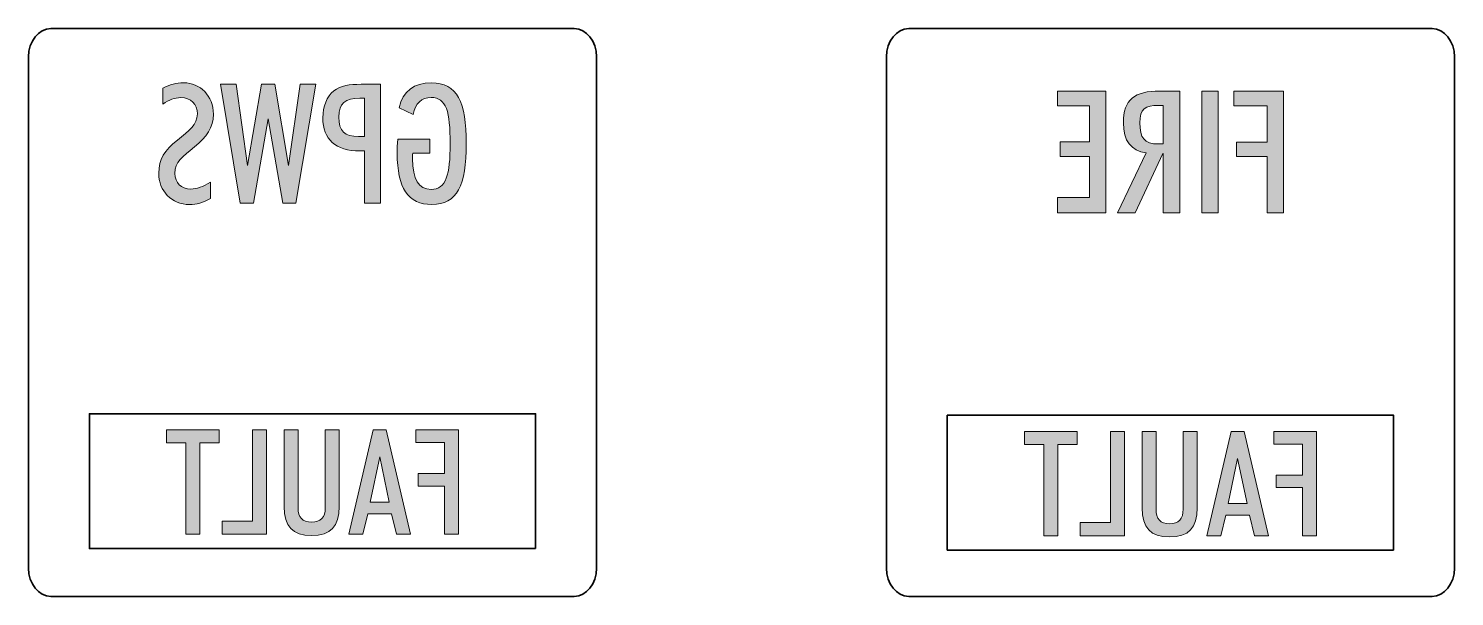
# Model space of a CAD drawing. Header units: millimetres. Extents: x 4 to 202, y 10 to 290.
# Drawn here: x 75.15 to 110.3, y 52.48 to 66.48 of the extents above; entities that cross this region are included whole.
import ezdxf

# ---------------------------------------------------------------- set-up
doc = ezdxf.new("R2010")
doc.units = ezdxf.units.MM
doc.header["$MEASUREMENT"] = 0
doc.layers.add('Layer 1', color=7, linetype='Continuous', lineweight=0)

# ---------------------------------------------------------------- blocks, each defined once
blk = doc.blocks.new('Block_69')
at = {"layer": 'Layer 1', "true_color": 0x1d1e1b, "transparency": 33554687}
h = blk.add_hatch(color=250, dxfattribs=at)
h.dxf.hatch_style = 2
edge = h.paths.add_edge_path()
edge.add_spline(control_points=[(101.712, 64.94), (101.712, 64.94), (100.513, 64.94), (100.513, 64.94), (100.513, 64.94), (100.513, 64.579), (100.513, 64.579), (100.513, 64.579), (101.308, 64.579), (101.308, 64.579), (101.308, 64.579), (101.308, 63.686), (101.308, 63.686), (101.308, 63.686), (100.58, 63.686), (100.58, 63.686), (100.58, 63.686), (100.58, 63.329), (100.58, 63.329), (100.58, 63.329), (101.308, 63.329), (101.308, 63.329), (101.308, 63.329), (101.308, 62.315), (101.308, 62.315), (101.308, 62.315), (100.513, 62.315), (100.513, 62.315), (100.513, 62.315), (100.513, 61.94), (100.513, 61.94), (100.513, 61.94), (101.712, 61.94), (101.712, 61.94), (101.712, 61.94), (101.712, 64.94), (101.712, 64.94)], knot_values=[0, 0, 0, 0, 1, 1, 1, 2, 2, 2, 3, 3, 3, 4, 4, 4, 5, 5, 5, 6, 6, 6, 7, 7, 7, 8, 8, 8, 9, 9, 9, 10, 10, 10, 11, 11, 11, 12, 12, 12, 12], degree=3, periodic=0)
h = blk.add_hatch(color=250, dxfattribs=at)
h.dxf.hatch_style = 2
edge = h.paths.add_edge_path()
edge.add_spline(control_points=[(102.999, 63.636), (102.649, 63.636), (102.549, 63.792), (102.549, 64.158), (102.549, 64.499), (102.675, 64.587), (103.011, 64.587), (103.011, 64.587), (103.125, 64.587), (103.125, 64.587), (103.125, 64.587), (103.125, 63.636), (103.125, 63.636), (103.125, 63.636), (102.999, 63.636), (102.999, 63.636)], knot_values=[0, 0, 0, 0, 1, 1, 1, 2, 2, 2, 3, 3, 3, 4, 4, 4, 5, 5, 5, 5], degree=3, periodic=0)
edge = h.paths.add_edge_path()
edge.add_spline(control_points=[(103.125, 61.94), (103.125, 61.94), (103.529, 61.94), (103.529, 61.94), (103.529, 61.94), (103.529, 64.94), (103.529, 64.94), (103.529, 64.94), (103.041, 64.94), (103.041, 64.94), (102.414, 64.94), (102.14, 64.738), (102.14, 64.158), (102.14, 63.712), (102.33, 63.464), (102.704, 63.417), (102.704, 63.417), (101.993, 61.94), (101.993, 61.94), (101.993, 61.94), (102.427, 61.94), (102.427, 61.94), (102.427, 61.94), (103.112, 63.405), (103.112, 63.405), (103.112, 63.405), (103.125, 63.405), (103.125, 63.405), (103.125, 63.405), (103.125, 61.94), (103.125, 61.94)], knot_values=[0, 0, 0, 0, 1, 1, 1, 2, 2, 2, 3, 3, 3, 4, 4, 4, 5, 5, 5, 6, 6, 6, 7, 7, 7, 8, 8, 8, 9, 9, 9, 10, 10, 10, 10], degree=3, periodic=0)
h = blk.add_hatch(color=250, dxfattribs=at)
h.dxf.hatch_style = 2
edge = h.paths.add_edge_path()
edge.add_spline(control_points=[(104.475, 64.94), (104.475, 64.94), (104.071, 64.94), (104.071, 64.94), (104.071, 64.94), (104.071, 61.94), (104.071, 61.94), (104.071, 61.94), (104.475, 61.94), (104.475, 61.94), (104.475, 61.94), (104.475, 64.94), (104.475, 64.94)], knot_values=[0, 0, 0, 0, 1, 1, 1, 2, 2, 2, 3, 3, 3, 4, 4, 4, 4], degree=3, periodic=0)
h = blk.add_hatch(color=250, dxfattribs=at)
h.dxf.hatch_style = 2
edge = h.paths.add_edge_path()
edge.add_spline(control_points=[(106.09, 64.94), (106.09, 64.94), (104.861, 64.94), (104.861, 64.94), (104.861, 64.94), (104.861, 64.579), (104.861, 64.579), (104.861, 64.579), (105.686, 64.579), (105.686, 64.579), (105.686, 64.579), (105.686, 63.682), (105.686, 63.682), (105.686, 63.682), (104.929, 63.682), (104.929, 63.682), (104.929, 63.682), (104.929, 63.325), (104.929, 63.325), (104.929, 63.325), (105.686, 63.325), (105.686, 63.325), (105.686, 63.325), (105.686, 61.94), (105.686, 61.94), (105.686, 61.94), (106.09, 61.94), (106.09, 61.94), (106.09, 61.94), (106.09, 64.94), (106.09, 64.94)], knot_values=[0, 0, 0, 0, 1, 1, 1, 2, 2, 2, 3, 3, 3, 4, 4, 4, 5, 5, 5, 6, 6, 6, 7, 7, 7, 8, 8, 8, 9, 9, 9, 10, 10, 10, 10], degree=3, periodic=0)
at = {"layer": 'Layer 1'}
for points, knots in [([(101.712, 64.94), (101.712, 64.94), (100.513, 64.94), (100.513, 64.94), (100.513, 64.94), (100.513, 64.579), (100.513, 64.579), (100.513, 64.579), (101.308, 64.579), (101.308, 64.579), (101.308, 64.579), (101.308, 63.686), (101.308, 63.686), (101.308, 63.686), (100.58, 63.686), (100.58, 63.686), (100.58, 63.686), (100.58, 63.329), (100.58, 63.329), (100.58, 63.329), (101.308, 63.329), (101.308, 63.329), (101.308, 63.329), (101.308, 62.315), (101.308, 62.315), (101.308, 62.315), (100.513, 62.315), (100.513, 62.315), (100.513, 62.315), (100.513, 61.94), (100.513, 61.94), (100.513, 61.94), (101.712, 61.94), (101.712, 61.94), (101.712, 61.94), (101.712, 64.94), (101.712, 64.94)], [0, 0, 0, 0, 1, 1, 1, 2, 2, 2, 3, 3, 3, 4, 4, 4, 5, 5, 5, 6, 6, 6, 7, 7, 7, 8, 8, 8, 9, 9, 9, 10, 10, 10, 11, 11, 11, 12, 12, 12, 12]), ([(103.125, 61.94), (103.125, 61.94), (103.529, 61.94), (103.529, 61.94), (103.529, 61.94), (103.529, 64.94), (103.529, 64.94), (103.529, 64.94), (103.041, 64.94), (103.041, 64.94), (102.414, 64.94), (102.14, 64.738), (102.14, 64.158), (102.14, 63.712), (102.33, 63.464), (102.704, 63.417), (102.704, 63.417), (101.993, 61.94), (101.993, 61.94), (101.993, 61.94), (102.427, 61.94), (102.427, 61.94), (102.427, 61.94), (103.112, 63.405), (103.112, 63.405), (103.112, 63.405), (103.125, 63.405), (103.125, 63.405), (103.125, 63.405), (103.125, 61.94), (103.125, 61.94)], [0, 0, 0, 0, 1, 1, 1, 2, 2, 2, 3, 3, 3, 4, 4, 4, 5, 5, 5, 6, 6, 6, 7, 7, 7, 8, 8, 8, 9, 9, 9, 10, 10, 10, 10]), ([(104.475, 64.94), (104.475, 64.94), (104.071, 64.94), (104.071, 64.94), (104.071, 64.94), (104.071, 61.94), (104.071, 61.94), (104.071, 61.94), (104.475, 61.94), (104.475, 61.94), (104.475, 61.94), (104.475, 64.94), (104.475, 64.94)], [0, 0, 0, 0, 1, 1, 1, 2, 2, 2, 3, 3, 3, 4, 4, 4, 4]), ([(106.09, 64.94), (106.09, 64.94), (104.861, 64.94), (104.861, 64.94), (104.861, 64.94), (104.861, 64.579), (104.861, 64.579), (104.861, 64.579), (105.686, 64.579), (105.686, 64.579), (105.686, 64.579), (105.686, 63.682), (105.686, 63.682), (105.686, 63.682), (104.929, 63.682), (104.929, 63.682), (104.929, 63.682), (104.929, 63.325), (104.929, 63.325), (104.929, 63.325), (105.686, 63.325), (105.686, 63.325), (105.686, 63.325), (105.686, 61.94), (105.686, 61.94), (105.686, 61.94), (106.09, 61.94), (106.09, 61.94), (106.09, 61.94), (106.09, 64.94), (106.09, 64.94)], [0, 0, 0, 0, 1, 1, 1, 2, 2, 2, 3, 3, 3, 4, 4, 4, 5, 5, 5, 6, 6, 6, 7, 7, 7, 8, 8, 8, 9, 9, 9, 10, 10, 10, 10]), ([(102.999, 63.636), (102.649, 63.636), (102.549, 63.792), (102.549, 64.158), (102.549, 64.499), (102.675, 64.587), (103.011, 64.587), (103.011, 64.587), (103.125, 64.587), (103.125, 64.587), (103.125, 64.587), (103.125, 63.636), (103.125, 63.636), (103.125, 63.636), (102.999, 63.636), (102.999, 63.636)], [0, 0, 0, 0, 1, 1, 1, 2, 2, 2, 3, 3, 3, 4, 4, 4, 5, 5, 5, 5])]:
    blk.add_open_spline(points, degree=3, knots=knots, dxfattribs=at)
blk = doc.blocks.new('Block_70')
at = {"layer": 'Layer 1', "true_color": 0x1d1e1b, "transparency": 33554687}
h = blk.add_hatch(color=250, dxfattribs=at)
h.dxf.hatch_style = 2
edge = h.paths.add_edge_path()
edge.add_spline(control_points=[(79.156, 62.526), (78.914, 62.526), (78.762, 62.678), (78.762, 62.912), (78.762, 63.195), (78.955, 63.326), (79.242, 63.564), (79.546, 63.815), (79.71, 64.032), (79.71, 64.373), (79.71, 64.824), (79.386, 65.144), (78.979, 65.144), (78.799, 65.144), (78.635, 65.103), (78.466, 65.013), (78.466, 65.013), (78.466, 64.619), (78.466, 64.619), (78.618, 64.726), (78.762, 64.779), (78.905, 64.779), (79.156, 64.779), (79.316, 64.619), (79.316, 64.377), (79.316, 64.106), (79.115, 63.966), (78.823, 63.733), (78.507, 63.478), (78.364, 63.256), (78.364, 62.916), (78.364, 62.477), (78.672, 62.144), (79.127, 62.144), (79.291, 62.144), (79.46, 62.193), (79.636, 62.292), (79.636, 62.292), (79.636, 62.694), (79.636, 62.694), (79.455, 62.583), (79.299, 62.526), (79.156, 62.526)], knot_values=[0, 0, 0, 0, 1, 1, 1, 2, 2, 2, 3, 3, 3, 4, 4, 4, 5, 5, 5, 6, 6, 6, 7, 7, 7, 8, 8, 8, 9, 9, 9, 10, 10, 10, 11, 11, 11, 12, 12, 12, 13, 13, 13, 14, 14, 14, 14], degree=3, periodic=0)
h = blk.add_hatch(color=250, dxfattribs=at)
h.dxf.hatch_style = 2
edge = h.paths.add_edge_path()
edge.add_spline(control_points=[(82.237, 65.107), (82.237, 65.107), (81.847, 65.107), (81.847, 65.107), (81.847, 65.107), (81.564, 63.105), (81.564, 63.105), (81.564, 63.105), (81.223, 65.107), (81.223, 65.107), (81.223, 65.107), (80.899, 65.107), (80.899, 65.107), (80.899, 65.107), (80.554, 63.105), (80.554, 63.105), (80.554, 63.105), (80.275, 65.107), (80.275, 65.107), (80.275, 65.107), (79.885, 65.107), (79.885, 65.107), (79.885, 65.107), (80.373, 62.181), (80.373, 62.181), (80.373, 62.181), (80.698, 62.181), (80.698, 62.181), (80.698, 62.181), (81.059, 64.258), (81.059, 64.258), (81.059, 64.258), (81.424, 62.181), (81.424, 62.181), (81.424, 62.181), (81.744, 62.181), (81.744, 62.181), (81.744, 62.181), (82.237, 65.107), (82.237, 65.107)], knot_values=[0, 0, 0, 0, 1, 1, 1, 2, 2, 2, 3, 3, 3, 4, 4, 4, 5, 5, 5, 6, 6, 6, 7, 7, 7, 8, 8, 8, 9, 9, 9, 10, 10, 10, 11, 11, 11, 12, 12, 12, 13, 13, 13, 13], degree=3, periodic=0)
h = blk.add_hatch(color=250, dxfattribs=at)
h.dxf.hatch_style = 2
edge = h.paths.add_edge_path()
edge.add_spline(control_points=[(83.29, 63.823), (82.946, 63.823), (82.802, 63.95), (82.802, 64.299), (82.802, 64.64), (82.962, 64.763), (83.319, 64.763), (83.319, 64.763), (83.438, 64.763), (83.438, 64.763), (83.438, 64.763), (83.438, 63.823), (83.438, 63.823), (83.438, 63.823), (83.29, 63.823), (83.29, 63.823)], knot_values=[0, 0, 0, 0, 1, 1, 1, 2, 2, 2, 3, 3, 3, 4, 4, 4, 5, 5, 5, 5], degree=3, periodic=0)
edge = h.paths.add_edge_path()
edge.add_spline(control_points=[(83.832, 65.107), (83.832, 65.107), (83.352, 65.107), (83.352, 65.107), (83.065, 65.107), (82.851, 65.083), (82.679, 64.943), (82.506, 64.804), (82.408, 64.566), (82.408, 64.282), (82.408, 63.753), (82.72, 63.466), (83.323, 63.466), (83.36, 63.466), (83.401, 63.466), (83.438, 63.47), (83.438, 63.47), (83.438, 62.181), (83.438, 62.181), (83.438, 62.181), (83.832, 62.181), (83.832, 62.181), (83.832, 62.181), (83.832, 65.107), (83.832, 65.107)], knot_values=[0, 0, 0, 0, 1, 1, 1, 2, 2, 2, 3, 3, 3, 4, 4, 4, 5, 5, 5, 6, 6, 6, 7, 7, 7, 8, 8, 8, 8], degree=3, periodic=0)
h = blk.add_hatch(color=250, dxfattribs=at)
h.dxf.hatch_style = 2
edge = h.paths.add_edge_path()
edge.add_spline(control_points=[(84.241, 63.404), (84.241, 62.555), (84.508, 62.144), (85.095, 62.144), (85.719, 62.144), (85.945, 62.62), (85.945, 63.642), (85.945, 64.672), (85.723, 65.144), (85.083, 65.144), (84.648, 65.144), (84.385, 64.939), (84.286, 64.529), (84.286, 64.529), (84.635, 64.36), (84.635, 64.36), (84.693, 64.644), (84.837, 64.783), (85.079, 64.783), (85.452, 64.783), (85.547, 64.426), (85.547, 63.65), (85.547, 62.871), (85.448, 62.518), (85.079, 62.518), (84.771, 62.518), (84.619, 62.772), (84.619, 63.269), (84.619, 63.314), (84.619, 63.359), (84.623, 63.408), (84.623, 63.408), (85.042, 63.408), (85.042, 63.408), (85.042, 63.408), (85.042, 63.753), (85.042, 63.753), (85.042, 63.753), (84.254, 63.753), (84.254, 63.753), (84.246, 63.63), (84.241, 63.511), (84.241, 63.404)], knot_values=[0, 0, 0, 0, 1, 1, 1, 2, 2, 2, 3, 3, 3, 4, 4, 4, 5, 5, 5, 6, 6, 6, 7, 7, 7, 8, 8, 8, 9, 9, 9, 10, 10, 10, 11, 11, 11, 12, 12, 12, 13, 13, 13, 14, 14, 14, 14], degree=3, periodic=0)
at = {"layer": 'Layer 1'}
for points, knots in [([(79.156, 62.526), (78.914, 62.526), (78.762, 62.678), (78.762, 62.912), (78.762, 63.195), (78.955, 63.326), (79.242, 63.564), (79.546, 63.815), (79.71, 64.032), (79.71, 64.373), (79.71, 64.824), (79.386, 65.144), (78.979, 65.144), (78.799, 65.144), (78.635, 65.103), (78.466, 65.013), (78.466, 65.013), (78.466, 64.619), (78.466, 64.619), (78.618, 64.726), (78.762, 64.779), (78.905, 64.779), (79.156, 64.779), (79.316, 64.619), (79.316, 64.377), (79.316, 64.106), (79.115, 63.966), (78.823, 63.733), (78.507, 63.478), (78.364, 63.256), (78.364, 62.916), (78.364, 62.477), (78.672, 62.144), (79.127, 62.144), (79.291, 62.144), (79.46, 62.193), (79.636, 62.292), (79.636, 62.292), (79.636, 62.694), (79.636, 62.694), (79.455, 62.583), (79.299, 62.526), (79.156, 62.526)], [0, 0, 0, 0, 1, 1, 1, 2, 2, 2, 3, 3, 3, 4, 4, 4, 5, 5, 5, 6, 6, 6, 7, 7, 7, 8, 8, 8, 9, 9, 9, 10, 10, 10, 11, 11, 11, 12, 12, 12, 13, 13, 13, 14, 14, 14, 14]), ([(82.237, 65.107), (82.237, 65.107), (81.847, 65.107), (81.847, 65.107), (81.847, 65.107), (81.564, 63.105), (81.564, 63.105), (81.564, 63.105), (81.223, 65.107), (81.223, 65.107), (81.223, 65.107), (80.899, 65.107), (80.899, 65.107), (80.899, 65.107), (80.554, 63.105), (80.554, 63.105), (80.554, 63.105), (80.275, 65.107), (80.275, 65.107), (80.275, 65.107), (79.885, 65.107), (79.885, 65.107), (79.885, 65.107), (80.373, 62.181), (80.373, 62.181), (80.373, 62.181), (80.698, 62.181), (80.698, 62.181), (80.698, 62.181), (81.059, 64.258), (81.059, 64.258), (81.059, 64.258), (81.424, 62.181), (81.424, 62.181), (81.424, 62.181), (81.744, 62.181), (81.744, 62.181), (81.744, 62.181), (82.237, 65.107), (82.237, 65.107)], [0, 0, 0, 0, 1, 1, 1, 2, 2, 2, 3, 3, 3, 4, 4, 4, 5, 5, 5, 6, 6, 6, 7, 7, 7, 8, 8, 8, 9, 9, 9, 10, 10, 10, 11, 11, 11, 12, 12, 12, 13, 13, 13, 13]), ([(83.832, 65.107), (83.832, 65.107), (83.352, 65.107), (83.352, 65.107), (83.065, 65.107), (82.851, 65.083), (82.679, 64.943), (82.506, 64.804), (82.408, 64.566), (82.408, 64.282), (82.408, 63.753), (82.72, 63.466), (83.323, 63.466), (83.36, 63.466), (83.401, 63.466), (83.438, 63.47), (83.438, 63.47), (83.438, 62.181), (83.438, 62.181), (83.438, 62.181), (83.832, 62.181), (83.832, 62.181), (83.832, 62.181), (83.832, 65.107), (83.832, 65.107)], [0, 0, 0, 0, 1, 1, 1, 2, 2, 2, 3, 3, 3, 4, 4, 4, 5, 5, 5, 6, 6, 6, 7, 7, 7, 8, 8, 8, 8]), ([(84.241, 63.404), (84.241, 62.555), (84.508, 62.144), (85.095, 62.144), (85.719, 62.144), (85.945, 62.62), (85.945, 63.642), (85.945, 64.672), (85.723, 65.144), (85.083, 65.144), (84.648, 65.144), (84.385, 64.939), (84.286, 64.529), (84.286, 64.529), (84.635, 64.36), (84.635, 64.36), (84.693, 64.644), (84.837, 64.783), (85.079, 64.783), (85.452, 64.783), (85.547, 64.426), (85.547, 63.65), (85.547, 62.871), (85.448, 62.518), (85.079, 62.518), (84.771, 62.518), (84.619, 62.772), (84.619, 63.269), (84.619, 63.314), (84.619, 63.359), (84.623, 63.408), (84.623, 63.408), (85.042, 63.408), (85.042, 63.408), (85.042, 63.408), (85.042, 63.753), (85.042, 63.753), (85.042, 63.753), (84.254, 63.753), (84.254, 63.753), (84.246, 63.63), (84.241, 63.511), (84.241, 63.404)], [0, 0, 0, 0, 1, 1, 1, 2, 2, 2, 3, 3, 3, 4, 4, 4, 5, 5, 5, 6, 6, 6, 7, 7, 7, 8, 8, 8, 9, 9, 9, 10, 10, 10, 11, 11, 11, 12, 12, 12, 13, 13, 13, 14, 14, 14, 14]), ([(83.29, 63.823), (82.946, 63.823), (82.802, 63.95), (82.802, 64.299), (82.802, 64.64), (82.962, 64.763), (83.319, 64.763), (83.319, 64.763), (83.438, 64.763), (83.438, 64.763), (83.438, 64.763), (83.438, 63.823), (83.438, 63.823), (83.438, 63.823), (83.29, 63.823), (83.29, 63.823)], [0, 0, 0, 0, 1, 1, 1, 2, 2, 2, 3, 3, 3, 4, 4, 4, 5, 5, 5, 5])]:
    blk.add_open_spline(points, degree=3, knots=knots, dxfattribs=at)
blk = doc.blocks.new('Block_76')
at = {"layer": 'Layer 1', "true_color": 0x1d1e1b, "transparency": 33554687}
h = blk.add_hatch(color=250, dxfattribs=at)
h.dxf.hatch_style = 2
edge = h.paths.add_edge_path()
edge.add_spline(control_points=[(79.379, 56.266), (79.379, 56.266), (79.855, 56.266), (79.855, 56.266), (79.855, 56.266), (79.855, 56.586), (79.855, 56.586), (79.855, 56.586), (78.555, 56.586), (78.555, 56.586), (78.555, 56.586), (78.555, 56.266), (78.555, 56.266), (78.555, 56.266), (79.03, 56.266), (79.03, 56.266), (79.03, 56.266), (79.03, 54.019), (79.03, 54.019), (79.03, 54.019), (79.379, 54.019), (79.379, 54.019), (79.379, 54.019), (79.379, 56.266), (79.379, 56.266)], knot_values=[0, 0, 0, 0, 1, 1, 1, 2, 2, 2, 3, 3, 3, 4, 4, 4, 5, 5, 5, 6, 6, 6, 7, 7, 7, 8, 8, 8, 8], degree=3, periodic=0)
h = blk.add_hatch(color=250, dxfattribs=at)
h.dxf.hatch_style = 2
edge = h.paths.add_edge_path()
edge.add_spline(control_points=[(81.017, 56.586), (81.017, 56.586), (80.671, 56.586), (80.671, 56.586), (80.671, 56.586), (80.671, 54.339), (80.671, 54.339), (80.671, 54.339), (79.93, 54.339), (79.93, 54.339), (79.93, 54.339), (79.93, 54.019), (79.93, 54.019), (79.93, 54.019), (81.017, 54.019), (81.017, 54.019), (81.017, 54.019), (81.017, 56.586), (81.017, 56.586)], knot_values=[0, 0, 0, 0, 1, 1, 1, 2, 2, 2, 3, 3, 3, 4, 4, 4, 5, 5, 5, 6, 6, 6, 6], degree=3, periodic=0)
h = blk.add_hatch(color=250, dxfattribs=at)
h.dxf.hatch_style = 2
edge = h.paths.add_edge_path()
edge.add_spline(control_points=[(82.81, 56.586), (82.81, 56.586), (82.467, 56.586), (82.467, 56.586), (82.467, 56.586), (82.467, 54.674), (82.467, 54.674), (82.467, 54.429), (82.359, 54.314), (82.133, 54.314), (81.906, 54.314), (81.798, 54.429), (81.798, 54.674), (81.798, 54.674), (81.798, 56.586), (81.798, 56.586), (81.798, 56.586), (81.456, 56.586), (81.456, 56.586), (81.456, 56.586), (81.456, 54.703), (81.456, 54.703), (81.456, 54.21), (81.661, 53.986), (82.133, 53.986), (82.604, 53.986), (82.81, 54.21), (82.81, 54.703), (82.81, 54.703), (82.81, 56.586), (82.81, 56.586)], knot_values=[0, 0, 0, 0, 1, 1, 1, 2, 2, 2, 3, 3, 3, 4, 4, 4, 5, 5, 5, 6, 6, 6, 7, 7, 7, 8, 8, 8, 9, 9, 9, 10, 10, 10, 10], degree=3, periodic=0)
h = blk.add_hatch(color=250, dxfattribs=at)
h.dxf.hatch_style = 2
edge = h.paths.add_edge_path()
edge.add_spline(control_points=[(84.04, 54.811), (84.04, 54.811), (83.579, 54.811), (83.579, 54.811), (83.579, 54.811), (83.81, 55.924), (83.81, 55.924), (83.81, 55.924), (84.04, 54.811), (84.04, 54.811)], knot_values=[0, 0, 0, 0, 1, 1, 1, 2, 2, 2, 3, 3, 3, 3], degree=3, periodic=0)
edge = h.paths.add_edge_path()
edge.add_spline(control_points=[(83.972, 56.586), (83.972, 56.586), (83.648, 56.586), (83.648, 56.586), (83.648, 56.586), (83.046, 54.019), (83.046, 54.019), (83.046, 54.019), (83.396, 54.019), (83.396, 54.019), (83.396, 54.019), (83.518, 54.523), (83.518, 54.523), (83.518, 54.523), (84.105, 54.523), (84.105, 54.523), (84.105, 54.523), (84.224, 54.019), (84.224, 54.019), (84.224, 54.019), (84.573, 54.019), (84.573, 54.019), (84.573, 54.019), (83.972, 56.586), (83.972, 56.586)], knot_values=[0, 0, 0, 0, 1, 1, 1, 2, 2, 2, 3, 3, 3, 4, 4, 4, 5, 5, 5, 6, 6, 6, 7, 7, 7, 8, 8, 8, 8], degree=3, periodic=0)
h = blk.add_hatch(color=250, dxfattribs=at)
h.dxf.hatch_style = 2
edge = h.paths.add_edge_path()
edge.add_spline(control_points=[(85.754, 56.586), (85.754, 56.586), (84.702, 56.586), (84.702, 56.586), (84.702, 56.586), (84.702, 56.277), (84.702, 56.277), (84.702, 56.277), (85.408, 56.277), (85.408, 56.277), (85.408, 56.277), (85.408, 55.51), (85.408, 55.51), (85.408, 55.51), (84.76, 55.51), (84.76, 55.51), (84.76, 55.51), (84.76, 55.204), (84.76, 55.204), (84.76, 55.204), (85.408, 55.204), (85.408, 55.204), (85.408, 55.204), (85.408, 54.019), (85.408, 54.019), (85.408, 54.019), (85.754, 54.019), (85.754, 54.019), (85.754, 54.019), (85.754, 56.586), (85.754, 56.586)], knot_values=[0, 0, 0, 0, 1, 1, 1, 2, 2, 2, 3, 3, 3, 4, 4, 4, 5, 5, 5, 6, 6, 6, 7, 7, 7, 8, 8, 8, 9, 9, 9, 10, 10, 10, 10], degree=3, periodic=0)
at = {"layer": 'Layer 1'}
for points, knots in [([(79.379, 56.266), (79.379, 56.266), (79.855, 56.266), (79.855, 56.266), (79.855, 56.266), (79.855, 56.586), (79.855, 56.586), (79.855, 56.586), (78.555, 56.586), (78.555, 56.586), (78.555, 56.586), (78.555, 56.266), (78.555, 56.266), (78.555, 56.266), (79.03, 56.266), (79.03, 56.266), (79.03, 56.266), (79.03, 54.019), (79.03, 54.019), (79.03, 54.019), (79.379, 54.019), (79.379, 54.019), (79.379, 54.019), (79.379, 56.266), (79.379, 56.266)], [0, 0, 0, 0, 1, 1, 1, 2, 2, 2, 3, 3, 3, 4, 4, 4, 5, 5, 5, 6, 6, 6, 7, 7, 7, 8, 8, 8, 8]), ([(81.017, 56.586), (81.017, 56.586), (80.671, 56.586), (80.671, 56.586), (80.671, 56.586), (80.671, 54.339), (80.671, 54.339), (80.671, 54.339), (79.93, 54.339), (79.93, 54.339), (79.93, 54.339), (79.93, 54.019), (79.93, 54.019), (79.93, 54.019), (81.017, 54.019), (81.017, 54.019), (81.017, 54.019), (81.017, 56.586), (81.017, 56.586)], [0, 0, 0, 0, 1, 1, 1, 2, 2, 2, 3, 3, 3, 4, 4, 4, 5, 5, 5, 6, 6, 6, 6]), ([(82.81, 56.586), (82.81, 56.586), (82.467, 56.586), (82.467, 56.586), (82.467, 56.586), (82.467, 54.674), (82.467, 54.674), (82.467, 54.429), (82.359, 54.314), (82.133, 54.314), (81.906, 54.314), (81.798, 54.429), (81.798, 54.674), (81.798, 54.674), (81.798, 56.586), (81.798, 56.586), (81.798, 56.586), (81.456, 56.586), (81.456, 56.586), (81.456, 56.586), (81.456, 54.703), (81.456, 54.703), (81.456, 54.21), (81.661, 53.986), (82.133, 53.986), (82.604, 53.986), (82.81, 54.21), (82.81, 54.703), (82.81, 54.703), (82.81, 56.586), (82.81, 56.586)], [0, 0, 0, 0, 1, 1, 1, 2, 2, 2, 3, 3, 3, 4, 4, 4, 5, 5, 5, 6, 6, 6, 7, 7, 7, 8, 8, 8, 9, 9, 9, 10, 10, 10, 10]), ([(83.972, 56.586), (83.972, 56.586), (83.648, 56.586), (83.648, 56.586), (83.648, 56.586), (83.046, 54.019), (83.046, 54.019), (83.046, 54.019), (83.396, 54.019), (83.396, 54.019), (83.396, 54.019), (83.518, 54.523), (83.518, 54.523), (83.518, 54.523), (84.105, 54.523), (84.105, 54.523), (84.105, 54.523), (84.224, 54.019), (84.224, 54.019), (84.224, 54.019), (84.573, 54.019), (84.573, 54.019), (84.573, 54.019), (83.972, 56.586), (83.972, 56.586)], [0, 0, 0, 0, 1, 1, 1, 2, 2, 2, 3, 3, 3, 4, 4, 4, 5, 5, 5, 6, 6, 6, 7, 7, 7, 8, 8, 8, 8]), ([(85.754, 56.586), (85.754, 56.586), (84.702, 56.586), (84.702, 56.586), (84.702, 56.586), (84.702, 56.277), (84.702, 56.277), (84.702, 56.277), (85.408, 56.277), (85.408, 56.277), (85.408, 56.277), (85.408, 55.51), (85.408, 55.51), (85.408, 55.51), (84.76, 55.51), (84.76, 55.51), (84.76, 55.51), (84.76, 55.204), (84.76, 55.204), (84.76, 55.204), (85.408, 55.204), (85.408, 55.204), (85.408, 55.204), (85.408, 54.019), (85.408, 54.019), (85.408, 54.019), (85.754, 54.019), (85.754, 54.019), (85.754, 54.019), (85.754, 56.586), (85.754, 56.586)], [0, 0, 0, 0, 1, 1, 1, 2, 2, 2, 3, 3, 3, 4, 4, 4, 5, 5, 5, 6, 6, 6, 7, 7, 7, 8, 8, 8, 9, 9, 9, 10, 10, 10, 10]), ([(84.04, 54.811), (84.04, 54.811), (83.579, 54.811), (83.579, 54.811), (83.579, 54.811), (83.81, 55.924), (83.81, 55.924), (83.81, 55.924), (84.04, 54.811), (84.04, 54.811)], [0, 0, 0, 0, 1, 1, 1, 2, 2, 2, 3, 3, 3, 3])]:
    blk.add_open_spline(points, degree=3, knots=knots, dxfattribs=at)
blk = doc.blocks.new('Block_77')
at = {"layer": 'Layer 1', "true_color": 0x1d1e1b, "transparency": 33554687}
h = blk.add_hatch(color=250, dxfattribs=at)
h.dxf.hatch_style = 2
edge = h.paths.add_edge_path()
edge.add_spline(control_points=[(100.527, 56.228), (100.527, 56.228), (101.002, 56.228), (101.002, 56.228), (101.002, 56.228), (101.002, 56.549), (101.002, 56.549), (101.002, 56.549), (99.702, 56.549), (99.702, 56.549), (99.702, 56.549), (99.702, 56.228), (99.702, 56.228), (99.702, 56.228), (100.177, 56.228), (100.177, 56.228), (100.177, 56.228), (100.177, 53.981), (100.177, 53.981), (100.177, 53.981), (100.527, 53.981), (100.527, 53.981), (100.527, 53.981), (100.527, 56.228), (100.527, 56.228)], knot_values=[0, 0, 0, 0, 1, 1, 1, 2, 2, 2, 3, 3, 3, 4, 4, 4, 5, 5, 5, 6, 6, 6, 7, 7, 7, 8, 8, 8, 8], degree=3, periodic=0)
h = blk.add_hatch(color=250, dxfattribs=at)
h.dxf.hatch_style = 2
edge = h.paths.add_edge_path()
edge.add_spline(control_points=[(102.165, 56.549), (102.165, 56.549), (101.819, 56.549), (101.819, 56.549), (101.819, 56.549), (101.819, 54.302), (101.819, 54.302), (101.819, 54.302), (101.077, 54.302), (101.077, 54.302), (101.077, 54.302), (101.077, 53.981), (101.077, 53.981), (101.077, 53.981), (102.165, 53.981), (102.165, 53.981), (102.165, 53.981), (102.165, 56.549), (102.165, 56.549)], knot_values=[0, 0, 0, 0, 1, 1, 1, 2, 2, 2, 3, 3, 3, 4, 4, 4, 5, 5, 5, 6, 6, 6, 6], degree=3, periodic=0)
h = blk.add_hatch(color=250, dxfattribs=at)
h.dxf.hatch_style = 2
edge = h.paths.add_edge_path()
edge.add_spline(control_points=[(103.957, 56.549), (103.957, 56.549), (103.615, 56.549), (103.615, 56.549), (103.615, 56.549), (103.615, 54.637), (103.615, 54.637), (103.615, 54.392), (103.507, 54.276), (103.28, 54.276), (103.053, 54.276), (102.945, 54.392), (102.945, 54.637), (102.945, 54.637), (102.945, 56.549), (102.945, 56.549), (102.945, 56.549), (102.603, 56.549), (102.603, 56.549), (102.603, 56.549), (102.603, 54.665), (102.603, 54.665), (102.603, 54.172), (102.808, 53.949), (103.28, 53.949), (103.752, 53.949), (103.957, 54.172), (103.957, 54.665), (103.957, 54.665), (103.957, 56.549), (103.957, 56.549)], knot_values=[0, 0, 0, 0, 1, 1, 1, 2, 2, 2, 3, 3, 3, 4, 4, 4, 5, 5, 5, 6, 6, 6, 7, 7, 7, 8, 8, 8, 9, 9, 9, 10, 10, 10, 10], degree=3, periodic=0)
h = blk.add_hatch(color=250, dxfattribs=at)
h.dxf.hatch_style = 2
edge = h.paths.add_edge_path()
edge.add_spline(control_points=[(105.188, 54.773), (105.188, 54.773), (104.727, 54.773), (104.727, 54.773), (104.727, 54.773), (104.957, 55.886), (104.957, 55.886), (104.957, 55.886), (105.188, 54.773), (105.188, 54.773)], knot_values=[0, 0, 0, 0, 1, 1, 1, 2, 2, 2, 3, 3, 3, 3], degree=3, periodic=0)
edge = h.paths.add_edge_path()
edge.add_spline(control_points=[(105.119, 56.549), (105.119, 56.549), (104.795, 56.549), (104.795, 56.549), (104.795, 56.549), (104.194, 53.981), (104.194, 53.981), (104.194, 53.981), (104.543, 53.981), (104.543, 53.981), (104.543, 53.981), (104.665, 54.485), (104.665, 54.485), (104.665, 54.485), (105.252, 54.485), (105.252, 54.485), (105.252, 54.485), (105.371, 53.981), (105.371, 53.981), (105.371, 53.981), (105.72, 53.981), (105.72, 53.981), (105.72, 53.981), (105.119, 56.549), (105.119, 56.549)], knot_values=[0, 0, 0, 0, 1, 1, 1, 2, 2, 2, 3, 3, 3, 4, 4, 4, 5, 5, 5, 6, 6, 6, 7, 7, 7, 8, 8, 8, 8], degree=3, periodic=0)
h = blk.add_hatch(color=250, dxfattribs=at)
h.dxf.hatch_style = 2
edge = h.paths.add_edge_path()
edge.add_spline(control_points=[(106.901, 56.549), (106.901, 56.549), (105.849, 56.549), (105.849, 56.549), (105.849, 56.549), (105.849, 56.239), (105.849, 56.239), (105.849, 56.239), (106.555, 56.239), (106.555, 56.239), (106.555, 56.239), (106.555, 55.472), (106.555, 55.472), (106.555, 55.472), (105.907, 55.472), (105.907, 55.472), (105.907, 55.472), (105.907, 55.166), (105.907, 55.166), (105.907, 55.166), (106.555, 55.166), (106.555, 55.166), (106.555, 55.166), (106.555, 53.981), (106.555, 53.981), (106.555, 53.981), (106.901, 53.981), (106.901, 53.981), (106.901, 53.981), (106.901, 56.549), (106.901, 56.549)], knot_values=[0, 0, 0, 0, 1, 1, 1, 2, 2, 2, 3, 3, 3, 4, 4, 4, 5, 5, 5, 6, 6, 6, 7, 7, 7, 8, 8, 8, 9, 9, 9, 10, 10, 10, 10], degree=3, periodic=0)
at = {"layer": 'Layer 1'}
for points, knots in [([(100.527, 56.228), (100.527, 56.228), (101.002, 56.228), (101.002, 56.228), (101.002, 56.228), (101.002, 56.549), (101.002, 56.549), (101.002, 56.549), (99.702, 56.549), (99.702, 56.549), (99.702, 56.549), (99.702, 56.228), (99.702, 56.228), (99.702, 56.228), (100.177, 56.228), (100.177, 56.228), (100.177, 56.228), (100.177, 53.981), (100.177, 53.981), (100.177, 53.981), (100.527, 53.981), (100.527, 53.981), (100.527, 53.981), (100.527, 56.228), (100.527, 56.228)], [0, 0, 0, 0, 1, 1, 1, 2, 2, 2, 3, 3, 3, 4, 4, 4, 5, 5, 5, 6, 6, 6, 7, 7, 7, 8, 8, 8, 8]), ([(102.165, 56.549), (102.165, 56.549), (101.819, 56.549), (101.819, 56.549), (101.819, 56.549), (101.819, 54.302), (101.819, 54.302), (101.819, 54.302), (101.077, 54.302), (101.077, 54.302), (101.077, 54.302), (101.077, 53.981), (101.077, 53.981), (101.077, 53.981), (102.165, 53.981), (102.165, 53.981), (102.165, 53.981), (102.165, 56.549), (102.165, 56.549)], [0, 0, 0, 0, 1, 1, 1, 2, 2, 2, 3, 3, 3, 4, 4, 4, 5, 5, 5, 6, 6, 6, 6]), ([(103.957, 56.549), (103.957, 56.549), (103.615, 56.549), (103.615, 56.549), (103.615, 56.549), (103.615, 54.637), (103.615, 54.637), (103.615, 54.392), (103.507, 54.276), (103.28, 54.276), (103.053, 54.276), (102.945, 54.392), (102.945, 54.637), (102.945, 54.637), (102.945, 56.549), (102.945, 56.549), (102.945, 56.549), (102.603, 56.549), (102.603, 56.549), (102.603, 56.549), (102.603, 54.665), (102.603, 54.665), (102.603, 54.172), (102.808, 53.949), (103.28, 53.949), (103.752, 53.949), (103.957, 54.172), (103.957, 54.665), (103.957, 54.665), (103.957, 56.549), (103.957, 56.549)], [0, 0, 0, 0, 1, 1, 1, 2, 2, 2, 3, 3, 3, 4, 4, 4, 5, 5, 5, 6, 6, 6, 7, 7, 7, 8, 8, 8, 9, 9, 9, 10, 10, 10, 10]), ([(105.119, 56.549), (105.119, 56.549), (104.795, 56.549), (104.795, 56.549), (104.795, 56.549), (104.194, 53.981), (104.194, 53.981), (104.194, 53.981), (104.543, 53.981), (104.543, 53.981), (104.543, 53.981), (104.665, 54.485), (104.665, 54.485), (104.665, 54.485), (105.252, 54.485), (105.252, 54.485), (105.252, 54.485), (105.371, 53.981), (105.371, 53.981), (105.371, 53.981), (105.72, 53.981), (105.72, 53.981), (105.72, 53.981), (105.119, 56.549), (105.119, 56.549)], [0, 0, 0, 0, 1, 1, 1, 2, 2, 2, 3, 3, 3, 4, 4, 4, 5, 5, 5, 6, 6, 6, 7, 7, 7, 8, 8, 8, 8]), ([(106.901, 56.549), (106.901, 56.549), (105.849, 56.549), (105.849, 56.549), (105.849, 56.549), (105.849, 56.239), (105.849, 56.239), (105.849, 56.239), (106.555, 56.239), (106.555, 56.239), (106.555, 56.239), (106.555, 55.472), (106.555, 55.472), (106.555, 55.472), (105.907, 55.472), (105.907, 55.472), (105.907, 55.472), (105.907, 55.166), (105.907, 55.166), (105.907, 55.166), (106.555, 55.166), (106.555, 55.166), (106.555, 55.166), (106.555, 53.981), (106.555, 53.981), (106.555, 53.981), (106.901, 53.981), (106.901, 53.981), (106.901, 53.981), (106.901, 56.549), (106.901, 56.549)], [0, 0, 0, 0, 1, 1, 1, 2, 2, 2, 3, 3, 3, 4, 4, 4, 5, 5, 5, 6, 6, 6, 7, 7, 7, 8, 8, 8, 9, 9, 9, 10, 10, 10, 10]), ([(105.188, 54.773), (105.188, 54.773), (104.727, 54.773), (104.727, 54.773), (104.727, 54.773), (104.957, 55.886), (104.957, 55.886), (104.957, 55.886), (105.188, 54.773), (105.188, 54.773)], [0, 0, 0, 0, 1, 1, 1, 2, 2, 2, 3, 3, 3, 3])]:
    blk.add_open_spline(points, degree=3, knots=knots, dxfattribs=at)

msp = doc.modelspace()

# ---------------------------------------------------------------- linework, layer by layer
at = {"layer": 'Layer 1', "color": 250, "lineweight": 35, "true_color": 0x1d1e1b}
for points in [[(87.654, 53.662), (76.654, 53.662), (76.654, 56.986), (87.654, 56.986)], [(108.801, 53.624), (97.801, 53.624), (97.801, 56.948), (108.801, 56.948)]]:
    msp.add_lwpolyline(points, close=True, dxfattribs=at)
at = {"layer": 'Layer 1', "color": 250, "lineweight": 35, "true_color": 0x1d1d1b}
for points in [[(88.604, 66.482), (88.604, 66.482), (75.704, 66.482), (75.704, 66.482), (75.402, 66.482), (75.154, 66.167), (75.154, 65.782), (75.154, 65.782), (75.154, 53.182), (75.154, 53.182), (75.154, 52.798), (75.402, 52.482), (75.704, 52.482), (75.704, 52.482), (88.604, 52.482), (88.604, 52.482), (88.907, 52.482), (89.154, 52.798), (89.154, 53.182), (89.154, 53.182), (89.154, 65.782), (89.154, 65.782), (89.154, 66.167), (88.907, 66.482), (88.604, 66.482)], [(109.751, 66.482), (109.751, 66.482), (96.851, 66.482), (96.851, 66.482), (96.549, 66.482), (96.301, 66.167), (96.301, 65.782), (96.301, 65.782), (96.301, 53.182), (96.301, 53.182), (96.301, 52.798), (96.549, 52.482), (96.851, 52.482), (96.851, 52.482), (109.751, 52.482), (109.751, 52.482), (110.054, 52.482), (110.301, 52.798), (110.301, 53.182), (110.301, 53.182), (110.301, 65.782), (110.301, 65.782), (110.301, 66.167), (110.054, 66.482), (109.751, 66.482)]]:
    msp.add_open_spline(points, degree=3, knots=[0, 0, 0, 0, 1, 1, 1, 2, 2, 2, 3, 3, 3, 4, 4, 4, 5, 5, 5, 6, 6, 6, 7, 7, 7, 8, 8, 8, 8], dxfattribs=at)

# ---------------------------------------------------------------- block references
at = {"layer": 'Layer 1'}
for name in ['Block_70', 'Block_69', 'Block_76', 'Block_77']:
    msp.add_blockref(name, (0, 0), dxfattribs=at)

doc.saveas('drawing.dxf')
